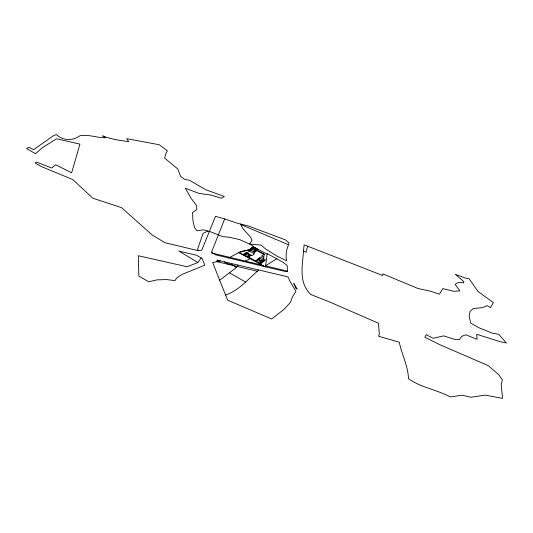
<?xml version="1.0" encoding="UTF-8"?>
<svg xmlns="http://www.w3.org/2000/svg" width="533" height="533" viewBox="0 0 533 533"><rect width="100%" height="100%" fill="white"/><g stroke="black" fill="none" stroke-linecap="round" stroke-linejoin="round"><path stroke-width="0.8" d="M303.543 250.796C302.491 265.834 298.373 282.763 310.852 294.529L329.641 301.991L378.483 323.218L379.303 334.258L378.597 336.236L399.277 342.226C401.802 354.545 408.071 365.978 408.491 378.663C420.997 387.664 436.84 389.65 450.285 396.938L462.078 395.22L470.959 397.245L485.13 395.126L502.546 398.378L501.22 384.899L502.306 379.896L498.908 374.872L488.241 365.645L439.705 344.631L424.868 337.249L426.14 334.657L433.162 338.302L443.569 335.877L455.289 339.508L459.739 339.381L461.545 336.443L465.775 334.771L477.122 339.361L476.682 334.271L499.747 341.573L506.35 343.012L498.781 334.271L492.365 333.178L478.994 327.788L470.766 323.138L469.14 316.529L470.066 311.405L473.417 308.48L482.418 307.661L487.095 305.589L490.487 307.681L493.345 302.551L477.974 291.458L469.033 278.626L465.449 278.093L455.282 274.295L463.71 281.477L463.73 282.903L458.393 282.39L455.129 284.369L459.906 290.878L453.743 291.331L442.803 288.58L439.452 294.209L430.624 291.238L417.892 288.48L382.801 273.875L382.687 275.501L304.103 244.814L303.517 250.783L306.089 252.309L307.654 246.186M211.534 252.209L211.334 252.842L213.413 253.402L261.963 265.108L264.375 266.52L215.705 254.847L211.534 252.209L224.653 218.95L237.412 223.26L248.438 225.985L285.468 239.897L289.046 242.921L286.408 251.036L286.074 257.366L286.534 260.737L277 256.126L265.561 248.958L261.143 245.087L249.657 244.067L239.597 239.584L229.097 237.218L222.847 236.619L211.168 231.995L203.506 229.79L197.017 230.796L194.552 227.571L192.946 220.709L192.56 212.594L196.917 209.416L196.297 205.118L190.981 198.189L185.331 188.209L199.022 193.392L211.135 195.111L221.468 198.243L224.34 196.55L205.505 189.615L189.442 180.221L184.731 179.448L180.64 176.37L177.775 168.981L164.63 158.088L166.063 153.018L167.429 150.886L159.26 144.743L126.694 138.673L128.753 141.671C119.878 140.352 111.071 139.333 102.662 135.868L105.414 137.807C96.919 137.854 88.558 134.196 79.99 135.722C72.741 141.072 63.014 140.792 56.378 134.622L53.673 135.562L33.626 149.653L28.769 147.248L26.65 148.62L35.538 153.711L41.88 148.054L56.618 138.76L79.917 144.13L71.655 172.805L55.599 164.75L51.728 168.008L36.357 162.099L35.111 163.005L41.294 166.543L72.761 179.568L92.862 198.236L121.524 207.623L152.205 234.993L165.063 242.742L197.89 250.577L201.747 250.184L215.532 216.305L224.653 218.95M219.636 280.211L212.7 262.596L220.189 260.87L219.216 261.09L216.871 260.084L287.187 276.687L288.42 277.54L289.559 280.525L295.935 291.378L292.324 297.081L290.532 302.271L283.789 309.546L271.637 318.981L227.664 300.192L219.636 280.211L236.312 267.526L237.951 265.101M197.916 262.529L201.188 257.925L202.154 258.492L204.832 265.214L181.733 274.515L176.496 278.186L175.017 280.598L166.429 279.559L156.809 279.885L148.86 281.797L138.866 276.161L138.307 255.74L187.123 266.74L197.916 262.529L178.895 251.07L196.697 255.3L201.188 257.925M258.698 270.044L257.366 271.237C247.399 279.938 238.544 290.638 225.606 295.042M259.551 263.122L263.302 260.004L264.295 254.134L253.242 248.092L244.58 254.887M255.68 261.003L260.457 257.086L265.481 259.837L260.75 263.788L243.561 254.334L246.026 252.415L252.042 255.72L254.448 253.795L248.458 250.51L253.248 246.772L258.192 249.471L253.448 253.248M263.722 254.341L261.596 256.08L263.762 257.266M264.455 266.48L239.011 252.482L249.531 249.677L253.595 246.426L249.657 244.067L252.109 240.203C249.477 233.867 242.708 230.989 240.796 224.06M248.598 257.106L251.036 255.167M247.545 256.52L249.757 254.761L246.799 253.142M253.615 251.703L255.767 249.99M276.854 258.685L264.295 266.56L286.441 271.73L287.4 271.517L287.187 265.487L282.883 262.189L267.173 253.601L265.594 265.914L287.334 271.117M244.174 261.69L250.25 258.665L238.764 252.609L228.724 257.959M238.764 252.609L240.543 251.676L249.531 249.677M207.91 231.056L203.02 233.441L197.516 249.437L198.722 250.497M216.751 261.663L257.366 271.237M241.096 224.64L288.46 244.727M253.195 246.739L267.106 254.094M252.062 247.698L257.013 250.403M252.849 248.398L264.215 254.607M250.87 248.631L255.833 251.343M249.664 249.571L254.641 252.296M259.271 258.059L264.308 260.817M258.079 259.031L263.129 261.803M257.805 259.185L261.71 261.33M244.8 253.375L249.824 256.133M256.886 260.017L261.943 262.796M229.536 272.856L245.5 282.004M224.46 261.883L227.877 263.855L232.075 264.501L236.312 267.526M297.088 289.019L296.082 288.62L293.756 283.416L297.088 289.019"/></g></svg>
